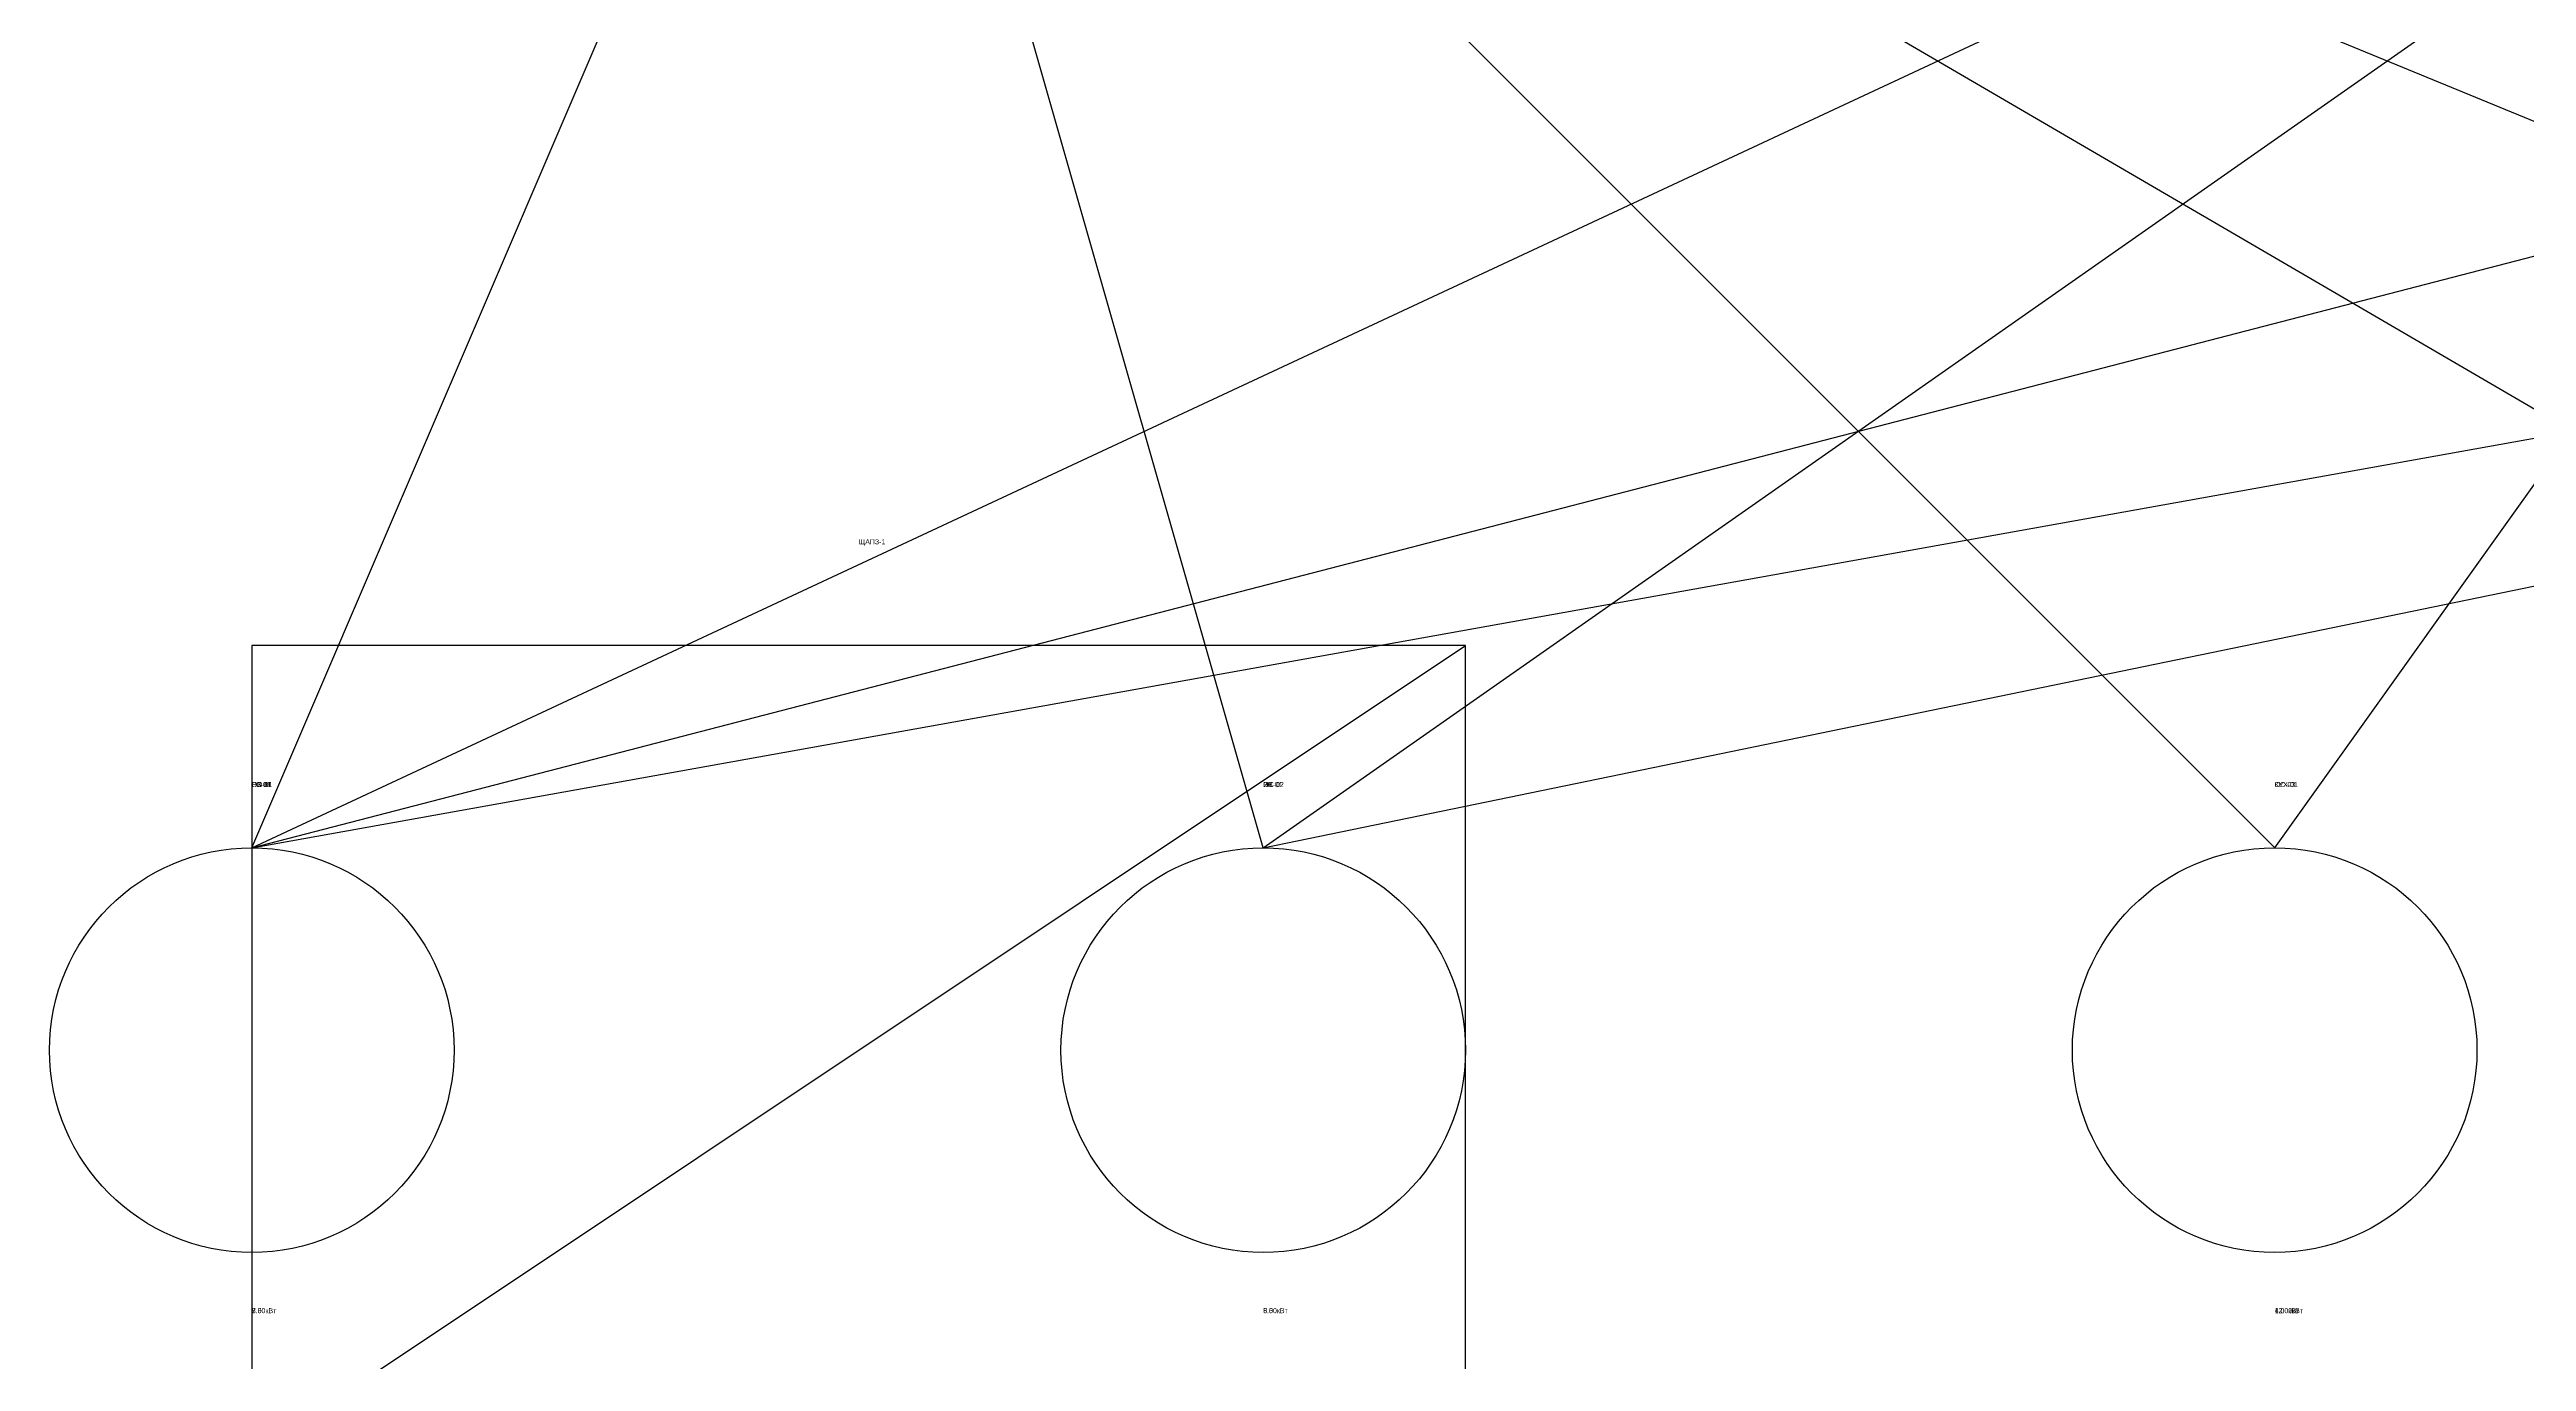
# Model space of a CAD drawing. Header units: millimetres. Extents: x -100 to 4200, y -3729 to 453.
# Drawn here: x -100 to 1124, y -954 to -305 of the extents above; entities that cross this region are included whole.
import ezdxf

# ---------------------------------------------------------------- set-up
doc = ezdxf.new("R2010")
doc.units = ezdxf.units.MM
for name, color, linetype in [('CABLES', 2, 'Continuous'), ('CONSUMERS', 3, 'Continuous'), ('PANELS', 4, 'Continuous')]:
    doc.layers.add(name, color=color, linetype=linetype)

# ---------------------------------------------------------------- blocks, each defined once
blk = doc.blocks.new('CONSUMER_CIRCLE')
at = {"layer": 'CONSUMERS'}
blk.add_circle((0, 0), 100, dxfattribs=at)
blk = doc.blocks.new('PANEL_BOX')
at = {"layer": 'PANELS'}
blk.add_line((0, 0), (600, 400), dxfattribs=at)
blk.add_lwpolyline([(0, 0), (600, 0), (600, 400), (0, 400), (0, 0)], dxfattribs=at)

msp = doc.modelspace()

# ---------------------------------------------------------------- linework, layer by layer
at = {"layer": 'CABLES'}
for p, q in [((0, -700), (300, 0)), ((0, -700), (1500, 0)), ((0, -700), (2700, 0)), ((0, -700), (3900, 0)), ((500, -700), (300, 0)), ((1000, -700), (300, 0)), ((1500, -700), (300, 0)), ((2000, -700), (300, 0)), ((500, -700), (1500, 0)), ((500, -700), (3900, 0)), ((1000, -700), (1500, 0))]:
    msp.add_line(p, q, dxfattribs=at)

# ---------------------------------------------------------------- block references
ref = msp.add_blockref('CONSUMER_CIRCLE', (0, -800))
ref.add_attrib('ID_TAG', 'ОС-01', (0, -670), dxfattribs={"height": 2.5})
ref.add_attrib('POWER_KW', '8.00кВт', (0, -930), dxfattribs={"height": 2.5})
ref = msp.add_blockref('CONSUMER_CIRCLE', (0, -800))
ref.add_attrib('ID_TAG', 'РЗ-01', (0, -670), dxfattribs={"height": 2.5})
ref.add_attrib('POWER_KW', '8.00кВт', (0, -930), dxfattribs={"height": 2.5})
ref = msp.add_blockref('CONSUMER_CIRCLE', (0, -800))
ref.add_attrib('ID_TAG', 'НО-01', (0, -670), dxfattribs={"height": 2.5})
ref.add_attrib('POWER_KW', '3.00кВт', (0, -930), dxfattribs={"height": 2.5})
ref = msp.add_blockref('CONSUMER_CIRCLE', (0, -800))
ref.add_attrib('ID_TAG', 'ПВ-01', (0, -670), dxfattribs={"height": 2.5})
ref.add_attrib('POWER_KW', '7.50кВт', (0, -930), dxfattribs={"height": 2.5})
ref = msp.add_blockref('CONSUMER_CIRCLE', (500, -800))
ref.add_attrib('ID_TAG', 'ОС-02', (500, -670), dxfattribs={"height": 2.5})
ref.add_attrib('POWER_KW', '8.00кВт', (500, -930), dxfattribs={"height": 2.5})
ref = msp.add_blockref('CONSUMER_CIRCLE', (1000, -800))
ref.add_attrib('ID_TAG', 'ОС-03', (1000, -670), dxfattribs={"height": 2.5})
ref.add_attrib('POWER_KW', '4.00кВт', (1000, -930), dxfattribs={"height": 2.5})
ref = msp.add_blockref('CONSUMER_CIRCLE', (500, -800))
ref.add_attrib('ID_TAG', 'ИТ-01', (500, -670), dxfattribs={"height": 2.5})
ref.add_attrib('POWER_KW', '6.00кВт', (500, -930), dxfattribs={"height": 2.5})
ref = msp.add_blockref('CONSUMER_CIRCLE', (1000, -800))
ref.add_attrib('ID_TAG', 'КУХ-01', (1000, -670), dxfattribs={"height": 2.5})
ref.add_attrib('POWER_KW', '12.00кВт', (1000, -930), dxfattribs={"height": 2.5})
ref = msp.add_blockref('CONSUMER_CIRCLE', (500, -800))
ref.add_attrib('ID_TAG', 'ВВ-01', (500, -670), dxfattribs={"height": 2.5})
ref.add_attrib('POWER_KW', '5.50кВт', (500, -930), dxfattribs={"height": 2.5})
ref = msp.add_blockref('PANEL_BOX', (0, -1000))
ref.add_attrib('PANEL_ID', 'ЩАПЗ-1', (300, -550), dxfattribs={"height": 2.5})

doc.saveas('drawing.dxf')
